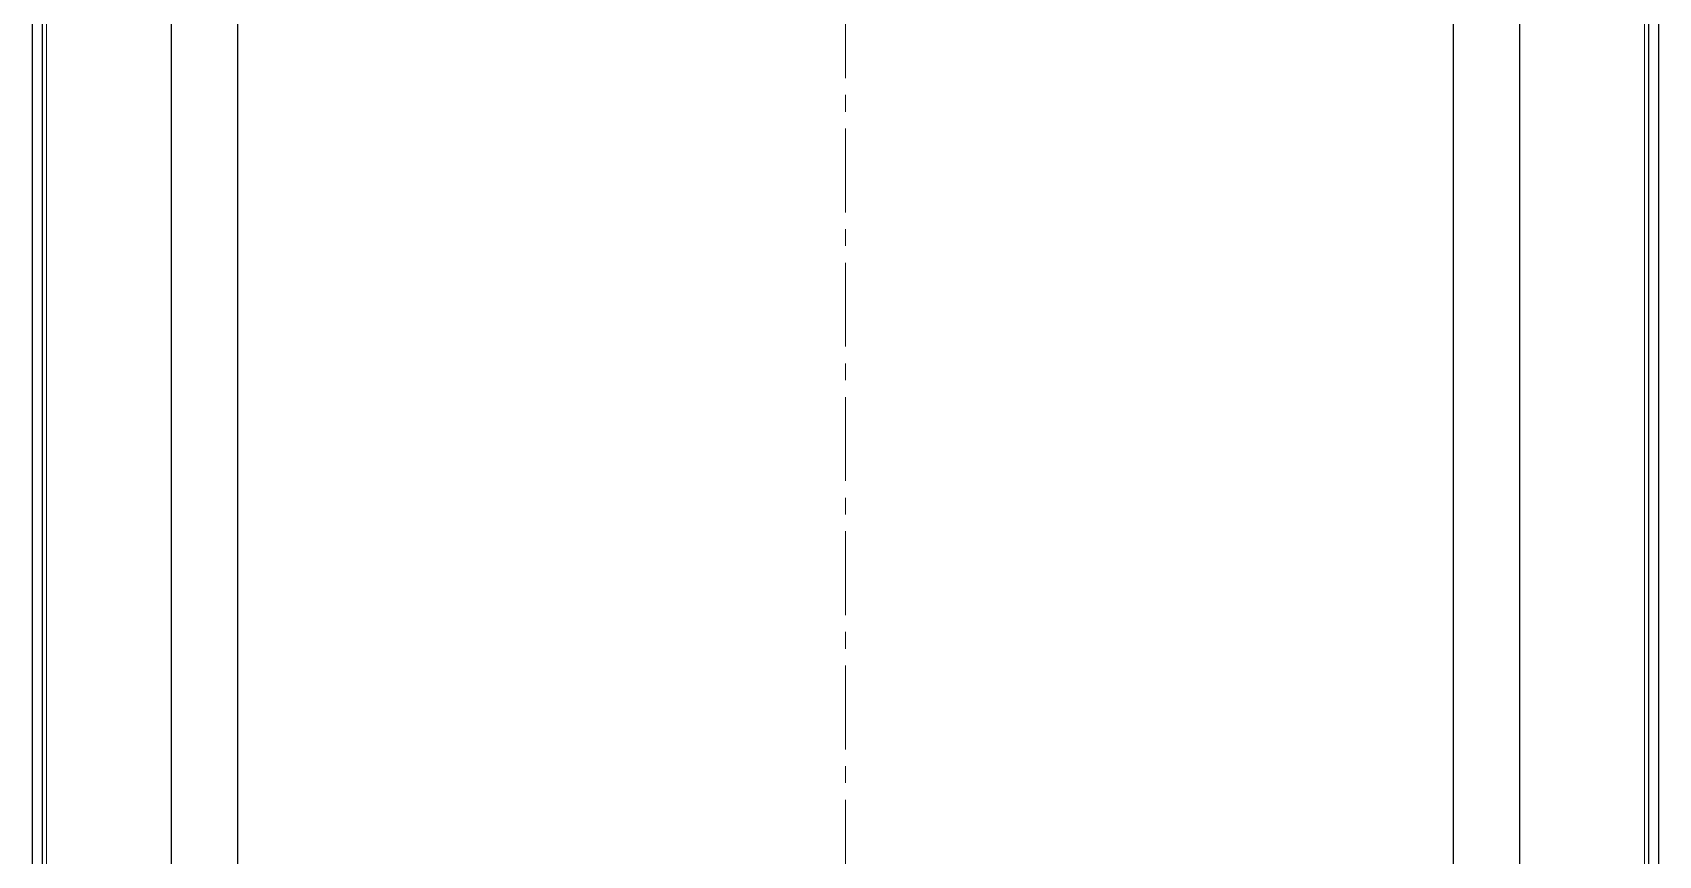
# Model space of a CAD drawing. Header units: millimetres. Extents: x 254 to 1192, y -979 to 1409.
# Drawn here: x 945.9 to 1191.9, y -744.4 to -619.8 of the extents above; entities that cross this region are included whole.
import ezdxf

# ---------------------------------------------------------------- set-up
doc = ezdxf.new("R2010")
doc.units = ezdxf.units.MM
doc.linetypes.add('CENTERX2', pattern=[20.32, 12.7, -2.54, 2.54, -2.54])
doc.layers.add('FORMAT', color=7, linetype='Continuous')

msp = doc.modelspace()

# ---------------------------------------------------------------- linework, layer by layer
at = {"color": 7, "linetype": 'Continuous', "lineweight": 25}
for p, q in [((945.93, -866.95), (945.93, 1294.05)), ((947.43, -866.95), (947.43, 1294.05)), ((1190.43, 1294.05), (1190.43, -866.95)), ((1191.93, 1294.05), (1191.93, -866.95)), ((976.93, 1263.05), (976.93, -835.95)), ((1160.93, -835.95), (1160.93, 1263.05)), ((966.93, -111.45), (966.93, -786.45)), ((1170.93, -786.45), (1170.93, -111.45))]:
    msp.add_line(p, q, dxfattribs=at)
at = {"color": 8, "linetype": 'Continuous', "lineweight": 18}
for p, q in [((948.03, -864.85), (948.03, 1291.95)), ((1189.83, 1291.95), (1189.83, -864.85))]:
    msp.add_line(p, q, dxfattribs=at)
at = {"layer": 'FORMAT', "linetype": 'CENTERX2', "lineweight": 18}
msp.add_line((1068.93, 1296.05), (1068.93, -868.95), dxfattribs=at)

doc.saveas('drawing.dxf')
